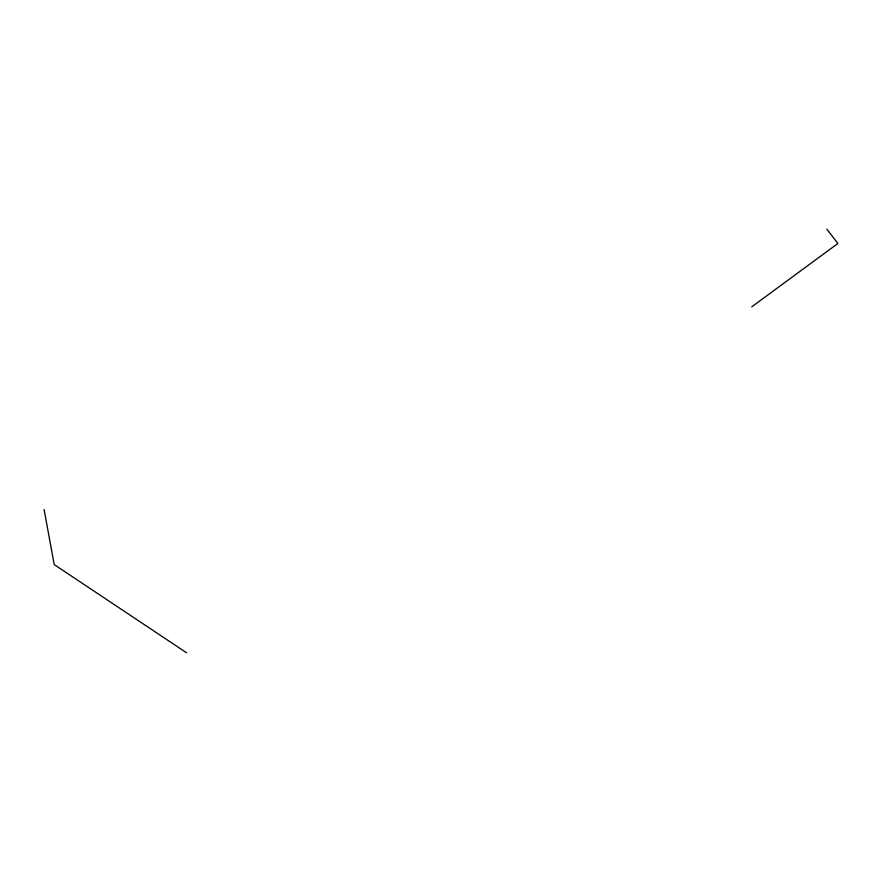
<?xml version="1.0" encoding="UTF-8"?>
<svg xmlns="http://www.w3.org/2000/svg" width="882" height="882" viewBox="0 0 882 882"><rect width="100%" height="100%" fill="white"/><g stroke="black" fill="none" stroke-linecap="round" stroke-linejoin="round"><path stroke-width="1.32" d="M751.751 306.826L837.9 243.476L826.831 229.177M186.631 652.823L54.21 564.59L44.1 509.509"/></g></svg>
